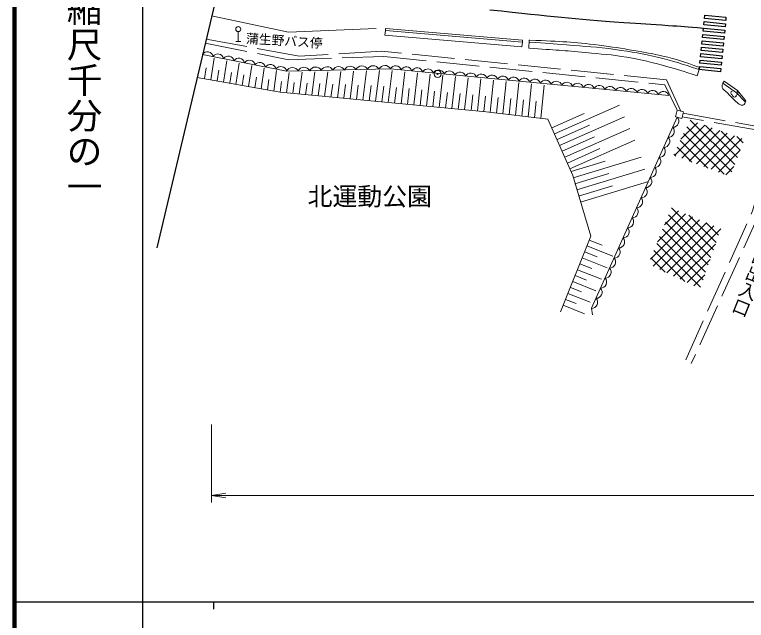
# Model space of a CAD drawing. Units: millimetres, scale not verified. Extents: x 40000 to 680000, y 20000 to 380000.
# Drawn here: x 40000 to 143010, y 202409 to 287710 of the extents above; entities that cross this region are included whole.
import ezdxf
from ezdxf.enums import TextEntityAlignment as Align

# ---------------------------------------------------------------- set-up
doc = ezdxf.new("R2010")
doc.units = ezdxf.units.MM
doc.header["$LTSCALE"] = 1000
doc.linetypes.add('DASHED', pattern=[7.5, 6, -1.5])
for name, color, linetype, lineweight in [('M-BMK-OTRS', 5, 'Continuous', 25), ('M-STR-HTXT', 7, 'Continuous', 13), ('M-STR-STRC', 7, 'Continuous', 25), ('M-TTL', 2, 'Continuous', 140), ('M-TTL-BAND', 7, 'Continuous', 25), ('M-WORK', 1, 'Continuous', 13)]:
    doc.layers.add(name, color=color, linetype=linetype, lineweight=lineweight)
doc.styles.add('@ＭＳ ゴシック', font='')
doc.styles.add('ＭＳ ゴシック', font='')
doc.styles.get('@ＭＳ ゴシック').set_extended_font_data('@MS Gothic')
doc.styles.get('ＭＳ ゴシック').set_extended_font_data('MS Gothic')

# ---------------------------------------------------------------- blocks, each defined once
blk = doc.blocks.new('open_arrow')
at = {"color": 0, "linetype": 'Continuous', "lineweight": -2}
blk.add_lwpolyline([(7.5, 1.25), (0, 0), (7.5, -1.25)], dxfattribs=at)

msp = doc.modelspace()

# ---------------------------------------------------------------- hatches: boundary and pattern name
at = {"layer": 'M-WORK'}
h = msp.add_hatch(dxfattribs=at)
h.set_pattern_fill('USER', color=256, style=0, pattern_type=2)
h.set_pattern_definition([(45, (135081, 272864), (-707.11, 707.11), []), (135, (135081, 272864), (-707.11, -707.11), [])])
h.paths.add_polyline_path([(135081, 272864), (142731, 270152), (140730, 264929), (132724, 267932)])
h = msp.add_hatch(dxfattribs=at)
h.set_pattern_fill('USER', color=256, style=0, pattern_type=2)
h.set_pattern_definition([(45, (132450, 260497), (-707.11, 707.11), []), (135, (132450, 260497), (-707.11, -707.11), [])])
h.paths.add_polyline_path([(132450, 260497), (139416, 257541), (136461, 249098), (129213, 252616)])

# ---------------------------------------------------------------- linework, layer by layer
at = {"layer": 'M-BMK-OTRS'}
msp.add_line((69700, 295760), (60009, 254880), dxfattribs=at)
at = {"layer": 'M-STR-HTXT'}
for p, q in [((67731, 230000), (67731, 219000)), ((67731, 220000), (316233, 220000))]:
    msp.add_line(p, q, dxfattribs=at)
at = {"layer": 'M-STR-STRC'}
for points in [[(137142, 287626), (140142, 287339), (140096, 286892), (137096, 287178)], [(137049, 286724), (140049, 286437), (140003, 285990), (137003, 286276)], [(136956, 285822), (139956, 285535), (139910, 285087), (136910, 285374)], [(136863, 284920), (139863, 284633), (139817, 284185), (136817, 284472)], [(136770, 284017), (139770, 283731), (139724, 283283), (136724, 283570)], [(136677, 283115), (139677, 282829), (139631, 282381), (136630, 282668)], [(136491, 281311), (139491, 281024), (139445, 280577), (136444, 280863)], [(136584, 282213), (139584, 281926), (139538, 281479), (136537, 281765)], [(136397, 280409), (139398, 280122), (139351, 279674), (136351, 279961)]]:
    msp.add_lwpolyline(points, close=True, dxfattribs=at)
msp.add_open_spline([(106900, 288402), (115989, 287444), (118369, 287124), (125744, 286603), (128178, 286431), (129544, 286374), (131978, 286200), (133923, 286062), (134539, 286015), (136956, 285822)], degree=3, knots=[0, 0, 0, 0, 1, 1, 1, 2, 2, 2, 3, 3, 3, 3], dxfattribs=at)
at = {"layer": 'M-TTL'}
msp.add_line((40000, 380000), (40000, 20000), dxfattribs=at)
at = {"layer": 'M-TTL-BAND'}
for p, q in [((58000, 370000), (58000, 20000)), ((40000, 205000), (579000, 205000)), ((68000, 205000), (68000, 204000))]:
    msp.add_line(p, q, dxfattribs=at)
at = {"layer": 'M-WORK'}
for p, q in [((67731, 287554), (78548, 285217)), ((78548, 285217), (90899, 285763)), ((71485, 283919), (71485, 285319)), ((71135, 283919), (71835, 283919)), ((112371, 282984), (112431, 284119)), ((112431, 284119), (112518, 284130)), ((67616, 278527), (68111, 281579)), ((69389, 278209), (69865, 281227)), ((66733, 278698), (66981, 280212)), ((71161, 277891), (71619, 280876)), ((72934, 277574), (73374, 280524)), ((136465, 280270), (136351, 279961)), ((68503, 278368), (68746, 279888)), ((70275, 278050), (70510, 279565)), ((72047, 277733), (72275, 279241)), ((74706, 277256), (75129, 280173)), ((76479, 276938), (76885, 279821)), ((78262, 276692), (78652, 279554)), ((80055, 276522), (80463, 279595)), ((81847, 276352), (82278, 279635)), ((83639, 276181), (84092, 279676)), ((85431, 276011), (85906, 279717)), ((87223, 275841), (87718, 279757)), ((89016, 275671), (89530, 279798)), ((90808, 275501), (91342, 279839)), ((92600, 275331), (93148, 279849)), ((94392, 275161), (94933, 279678)), ((96184, 274991), (96717, 279507)), ((97976, 274820), (98502, 279335)), ((99768, 274650), (100286, 279164)), ((136351, 279961), (136075, 279074)), ((65680, 278874), (77394, 276774)), ((73820, 277415), (74041, 278917)), ((75593, 277097), (75806, 278593)), ((77366, 276779), (77578, 278312)), ((79158, 276607), (79368, 278165)), ((101560, 274480), (102070, 278993)), ((103352, 274310), (103855, 278821)), ((105143, 274140), (105639, 278650)), ((106934, 273957), (107423, 278479)), ((108721, 273745), (109207, 278308)), ((110509, 273533), (110992, 278136)), ((139881, 278353), (139699, 278063)), ((141754, 277048), (139881, 278353)), ((80951, 276437), (81167, 278077)), ((82743, 276267), (82970, 278007)), ((84535, 276096), (84772, 277937)), ((86327, 275926), (86574, 277867)), ((88120, 275756), (88376, 277797)), ((89912, 275586), (90177, 277727)), ((91704, 275416), (91976, 277642)), ((93496, 275246), (93764, 277467)), ((95288, 275076), (95551, 277291)), ((97080, 274906), (97339, 277115)), ((112296, 273320), (112776, 277965)), ((114084, 273108), (114560, 277794)), ((139699, 278063), (141631, 276681)), ((77394, 276774), (106383, 274022)), ((98872, 274735), (99127, 276939)), ((100664, 274565), (100914, 276763)), ((102456, 274395), (102702, 276587)), ((104247, 274225), (104490, 276411)), ((106039, 274055), (106277, 276236)), ((141631, 276681), (142821, 275409)), ((142944, 275590), (141754, 277048)), ((107827, 273851), (108065, 276060)), ((109615, 273639), (109852, 275884)), ((111402, 273427), (111640, 275708)), ((113190, 273214), (113427, 275532)), ((142821, 275409), (142944, 275590)), ((106383, 274022), (115077, 272990)), ((115989, 270931), (125133, 274979)), ((115077, 272990), (118579, 265078)), ((115624, 271754), (120196, 273778)), ((116717, 269285), (125861, 273333)), ((116353, 270108), (120925, 272132)), ((117446, 267639), (126590, 271687)), ((117082, 268462), (121654, 270486)), ((118175, 265993), (127319, 270041)), ((117810, 266816), (122382, 268840)), ((118349, 265599), (123133, 267053)), ((118611, 264738), (128178, 267647)), ((119134, 263016), (128702, 265925)), ((118579, 265078), (121112, 256510)), ((118873, 263877), (123656, 265331)), ((119658, 261294), (129225, 264203)), ((119396, 262155), (124180, 263609)), ((121112, 256510), (116859, 245846)), ((120897, 255970), (122713, 255246)), ((120564, 255134), (124195, 253686)), ((119897, 253462), (123403, 252064)), ((120231, 254298), (121984, 253599)), ((119564, 252626), (121254, 251952)), ((119230, 251790), (122612, 250442)), ((118897, 250955), (120525, 250305)), ((118230, 249283), (119796, 248658)), ((118563, 250119), (121820, 248820)), ((117897, 248447), (121029, 247197)), ((117563, 247611), (119067, 247011)), ((117230, 246775), (120237, 245575))]:
    msp.add_line(p, q, dxfattribs=at)
at = {"layer": 'M-WORK', "linetype": 'DASHED'}
msp.add_line((134099, 273821), (164957, 268323), dxfattribs=at)
at = {"layer": 'M-WORK'}
for points in [[(92190, 285482), (111474, 283845), (111416, 283160), (92131, 284796)], [(111474, 283845), (92190, 285482), (92212, 285748), (111497, 284111)], [(133905, 273099), (134155, 274030), (133272, 274268), (133022, 273336)]]:
    msp.add_lwpolyline(points, close=True, dxfattribs=at)
at = {"layer": 'M-WORK', "linetype": 'DASHED'}
for points in [[(66820, 283699), (78600, 281344), (91964, 281823), (131555, 277815), (133272, 274268)], [(133793, 274128), (131789, 278534), (91636, 282553), (80065, 281844), (66953, 284261)], [(134475, 239109), (143888, 260062), (145107, 264127), (145295, 267505), (144795, 270976), (144388, 271508), (133959, 273300)], [(148729, 234516), (148757, 234669), (158554, 258029), (163902, 267974), (145514, 271195), (146108, 268318), (145983, 264409), (145139, 260343), (135256, 238578)]]:
    msp.add_lwpolyline(points, dxfattribs=at)
at = {"layer": 'M-WORK'}
for points in [[(132118, 276309), (92923, 280072), (78287, 279744), (66446, 282116)], [(121355, 245436), (121214, 246351), (133286, 273265)]]:
    msp.add_lwpolyline(points, dxfattribs=at)
for centre, radius in [((71485, 285669), 350), ((99549, 279357), 502), ((99531, 279367), 74.2)]:
    msp.add_circle(centre, radius, dxfattribs=at)
for centre, radius, start, end in [((67123, 281654), 820, 11.6282, 145.71326), ((68603, 281358), 820, 11.6282, 145.71326), ((70083, 281061), 820, 11.6282, 145.71326), ((71564, 280765), 820, 11.6282, 145.71326), ((73044, 280468), 820, 11.6282, 145.71326), ((74524, 280171), 820, 11.6282, 145.71326), ((76004, 279875), 820, 11.6282, 145.71326), ((77484, 279578), 820, 11.6282, 145.71326), ((79110, 279350), 911, 28.11991, 154.45062), ((80736, 279387), 911, 28.11991, 154.45062), ((82362, 279423), 911, 28.11991, 154.45062), ((83988, 279460), 911, 28.11991, 154.45062), ((85614, 279496), 911, 28.11991, 154.45062), ((87241, 279533), 911, 28.11991, 154.45062), ((88867, 279569), 911, 28.11991, 154.45062), ((90493, 279606), 911, 28.11991, 154.45062), ((92119, 279642), 911, 28.11991, 154.45062), ((93646, 279678), 823, 17.64096, 151.39065), ((95153, 279533), 823, 17.64096, 151.39065), ((96661, 279388), 823, 17.64096, 151.39065), ((98168, 279243), 823, 17.64096, 151.39065), ((99676, 279099), 823, 17.64096, 151.39065), ((101183, 278954), 823, 17.64096, 151.39065), ((102691, 278809), 823, 17.64096, 151.39065), ((104198, 278665), 823, 17.64096, 151.39065), ((105706, 278520), 823, 17.64096, 151.39065), ((107213, 278375), 823, 17.64096, 151.39065), ((108721, 278230), 823, 17.64096, 151.39065), ((110228, 278086), 823, 17.64096, 151.39065), ((111736, 277941), 823, 17.64096, 151.39065), ((113243, 277796), 823, 17.64096, 151.39065), ((114751, 277651), 823, 17.64096, 151.39065), ((116258, 277507), 823, 17.64096, 151.39065), ((117766, 277362), 823, 17.64096, 151.39065), ((119273, 277217), 823, 17.64096, 151.39065), ((120781, 277072), 823, 17.64096, 151.39065), ((122288, 276928), 823, 17.64096, 151.39065), ((123796, 276783), 823, 17.64096, 151.39065), ((125303, 276638), 823, 17.64096, 151.39065), ((126811, 276494), 823, 17.64096, 151.39065), ((128318, 276349), 823, 17.64096, 151.39065), ((129826, 276204), 823, 17.64096, 151.39065), ((131333, 276059), 823, 17.64096, 151.39065), ((141127, 276668), 299, 113.44836, 257.2818), ((141328, 276360), 267, 176.52859, 3.47141), ((141529, 276668), 299, 282.7182, 66.55164), ((132647, 272701), 853, 270.27054, 41.41445), ((132012, 271285), 853, 270.27054, 41.41445), ((131376, 269868), 853, 270.27054, 41.41445), ((130741, 268452), 853, 270.27054, 41.41445), ((130105, 267035), 853, 270.27054, 41.41445), ((129470, 265618), 853, 270.27054, 41.41445), ((128835, 264202), 853, 270.27054, 41.41445), ((128199, 262785), 853, 270.27054, 41.41445), ((127564, 261369), 853, 270.27054, 41.41445), ((126929, 259952), 853, 270.27054, 41.41445), ((126293, 258536), 853, 270.27054, 41.41445), ((125658, 257119), 853, 270.27054, 41.41445), ((125023, 255703), 853, 270.27054, 41.41445), ((124387, 254286), 853, 270.27054, 41.41445), ((123752, 252869), 853, 270.27054, 41.41445), ((123116, 251453), 853, 270.27054, 41.41445), ((122481, 250036), 853, 270.27054, 41.41445), ((121846, 248620), 853, 270.27054, 41.41445), ((121210, 247203), 853, 270.27054, 41.41445)]:
    msp.add_arc(centre, radius, start, end, dxfattribs=at)
for points, knots in [([(136351, 279961), (133702, 280860), (132918, 281121), (130665, 281670), (128300, 282247), (126948, 282466), (124536, 282796), (121873, 283160), (120365, 283229), (117687, 283453), (115630, 283624), (114971, 283674), (112417, 283850)], [0, 0, 0, 0, 1, 1, 1, 2, 2, 2, 3, 3, 3, 4, 4, 4, 4]), ([(112518, 284130), (117169, 283903), (118487, 283904), (122277, 283409), (124201, 283157), (125276, 282991), (127187, 282658), (128780, 282380), (129679, 282249), (131252, 281876), (133326, 281385), (134036, 281112), (136465, 280270)], [0, 0, 0, 0, 1, 1, 1, 2, 2, 2, 3, 3, 3, 4, 4, 4, 4]), ([(112371, 282984), (116235, 282725), (117255, 282669), (120376, 282358), (122652, 282131), (123943, 282108), (126193, 281701), (128389, 281304), (129610, 281017), (131760, 280419), (133461, 279946), (134037, 279764), (136075, 279074)], [0, 0, 0, 0, 1, 1, 1, 2, 2, 2, 3, 3, 3, 4, 4, 4, 4]), ([(139699, 278063), (139617, 277883), (139569, 277779), (139588, 277590), (139607, 277405), (139654, 277289), (139783, 277155), (139817, 277119), (139846, 277111), (139885, 277081), (140596, 276524), (140860, 276059), (141548, 275475), (141784, 275274), (141901, 275134), (142174, 274989), (142337, 274902), (142484, 274939), (142644, 275030), (142663, 275041), (142669, 275053), (142681, 275071), (142750, 275178), (142880, 275229), (142846, 275351), (142839, 275375), (142836, 275390), (142821, 275409)], [0, 0, 0, 0, 1, 1, 1, 2, 2, 2, 3, 3, 3, 4, 4, 4, 5, 5, 5, 6, 6, 6, 7, 7, 7, 8, 8, 8, 9, 9, 9, 9])]:
    msp.add_open_spline(points, degree=3, knots=knots, dxfattribs=at)

# ---------------------------------------------------------------- block references
at = {"layer": 'M-STR-HTXT', "xscale": 267, "yscale": 267}
msp.add_blockref('open_arrow', (67731, 220000), dxfattribs=at)

# ---------------------------------------------------------------- texts
at = {"layer": 'M-STR-HTXT', "style": 'ＭＳ ゴシック'}
msp.add_text('北運動公園', height=2566, dxfattribs=at).set_placement((81242, 260061), align=Align.BOTTOM_LEFT)
at = {"layer": 'M-STR-HTXT', "style": '@ＭＳ ゴシック'}
msp.add_text('北運動公園出入口', height=1833, rotation=248.011, dxfattribs=at).set_placement((147954, 264404), align=Align.BOTTOM_LEFT)
at = {"layer": 'M-TTL-BAND', "style": '@ＭＳ ゴシック'}
msp.add_text('縮尺千分の一', height=3666, rotation=270, dxfattribs=at).set_placement((49777, 261030), align=Align.MIDDLE_RIGHT)
at = {"layer": 'M-WORK', "style": 'ＭＳ ゴシック'}
msp.add_text('蒲生野バス停', height=1320, rotation=356.328, dxfattribs=at).set_placement((72516, 283328), align=Align.BOTTOM_LEFT)

doc.saveas('drawing.dxf')
